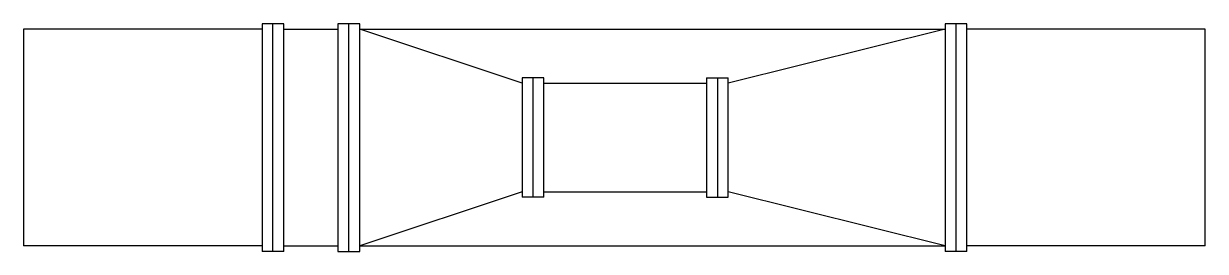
# Paper-space layout '_Right' of a CAD drawing. Header units: inches. Extents: x -55 to 54, y -11 to 10.
import ezdxf

# ---------------------------------------------------------------- set-up
doc = ezdxf.new("R2010")
doc.units = ezdxf.units.IN
doc.header["$MEASUREMENT"] = 0

psp = doc.layouts.new('_Right')

# ---------------------------------------------------------------- linework, layer by layer
at = {"color": 7, "linetype": 'Continuous', "lineweight": 25}
for p, q in [((-33.42, 10.19), (-33.42, -10.81)), ((-31.42, 10.19), (-33.42, 10.19)), ((-32.42, -10.81), (-32.42, 10.19)), ((-31.42, -10.81), (-31.42, 10.19)), ((-24.42, 10.19), (-26.42, 10.19)), ((-26.42, 10.19), (-26.42, -10.81)), ((-25.42, -10.81), (-25.42, 10.19)), ((-24.42, -10.81), (-24.42, 10.19)), ((31.58, 10.19), (29.58, 10.19)), ((29.58, 10.19), (29.58, -10.81)), ((30.58, 10.19), (30.58, -10.81)), ((31.58, -10.81), (31.58, 10.19)), ((-55.42, 9.69), (-55.42, -10.31)), ((-33.42, 9.69), (-55.42, 9.69)), ((-31.42, 9.69), (-26.42, 9.69)), ((-24.42, 9.69), (29.58, 9.69)), ((-9.42, 4.69), (-24.42, 9.69)), ((29.58, 9.69), (9.58, 4.69)), ((53.58, 9.69), (31.58, 9.69)), ((53.58, -10.31), (53.58, 9.69)), ((-7.42, 5.19), (-9.42, 5.19)), ((-9.42, 5.19), (-9.42, -5.81)), ((-8.42, -5.81), (-8.42, 5.19)), ((-7.42, -5.81), (-7.42, 5.19)), ((-7.42, 4.69), (7.58, 4.69)), ((7.58, 5.19), (9.58, 5.19)), ((7.58, 5.19), (7.58, -5.81)), ((8.58, 5.19), (8.58, -5.81)), ((9.58, -5.81), (9.58, 5.19)), ((-9.42, -5.31), (-24.42, -10.31)), ((-7.42, -5.31), (7.58, -5.31)), ((29.58, -10.31), (9.58, -5.31)), ((-7.42, -5.81), (-9.42, -5.81)), ((7.58, -5.81), (9.58, -5.81)), ((-33.42, -10.31), (-55.42, -10.31)), ((-31.42, -10.81), (-33.42, -10.81)), ((-31.42, -10.31), (-26.42, -10.31)), ((-26.42, -10.81), (-24.42, -10.81)), ((-24.42, -10.31), (29.58, -10.31)), ((31.58, -10.81), (29.58, -10.81)), ((53.58, -10.31), (31.58, -10.31))]:
    psp.add_line(p, q, dxfattribs=at)

doc.saveas('drawing.dxf')
